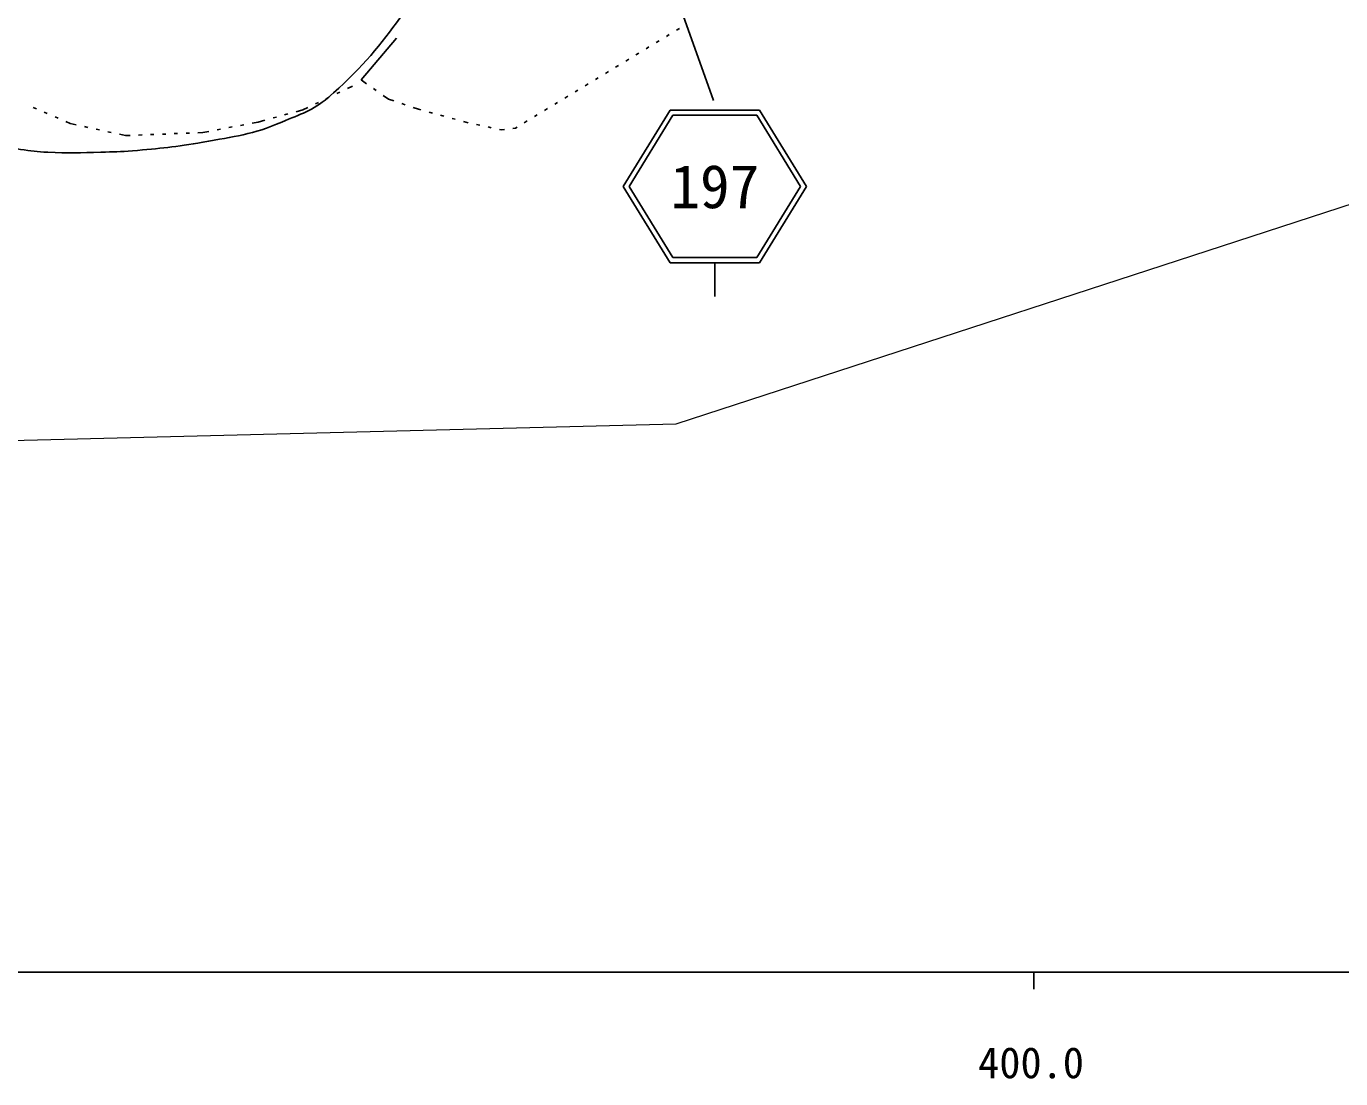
# Model space of a CAD drawing. Units: millimetres, scale not verified. Extents: x 40000 to 680000, y 20000 to 380000.
# Drawn here: x 408631 to 486092, y 198715 to 260763 of the extents above; entities that cross this region are included whole.
import ezdxf
from ezdxf.enums import TextEntityAlignment as Align

# ---------------------------------------------------------------- set-up
doc = ezdxf.new("R2010")
doc.units = ezdxf.units.MM
doc.header["$LTSCALE"] = 1000
for name, color, linetype, lineweight in [('M-BGD', 7, 'Continuous', 25), ('M-STR-HTXT', 7, 'Continuous', 13), ('M-STR-STRC', 7, 'Continuous', 25), ('M-TTL-BAND', 7, 'Continuous', 25)]:
    doc.layers.add(name, color=color, linetype=linetype, lineweight=lineweight)
doc.styles.add('ＭＳ ゴシック', font='')
doc.styles.get('ＭＳ ゴシック').set_extended_font_data('MS Gothic')

msp = doc.modelspace()

# ---------------------------------------------------------------- linework, layer by layer
at = {"layer": 'M-BGD'}
for p, q in [((447123, 260633), (446952, 260530)), ((428369, 257598), (430443, 260061)), ((445328, 259543), (445157, 259439)), ((445927, 259907), (445756, 259803)), ((446525, 260270), (446354, 260166)), ((444132, 258817), (443961, 258713)), ((444730, 259180), (444559, 259076)), ((442935, 258090), (442764, 257986)), ((443534, 258453), (443363, 258349)), ((427564, 257100), (427858, 257241)), ((428682, 257377), (428369, 257598)), ((441739, 257363), (441568, 257259)), ((442337, 257726), (442166, 257623)), ((426302, 256492), (426482, 256579)), ((426933, 256796), (427113, 256883)), ((429253, 256973), (429090, 257088)), ((429975, 256463), (429662, 256684)), ((430289, 256359), (429975, 256463)), ((440542, 256636), (440371, 256532)), ((441140, 257000), (440969, 256896)), ((409046, 255984), (409229, 255904)), ((409687, 255705), (409871, 255625)), ((424528, 255722), (424927, 255830)), ((424927, 255830), (425221, 255972)), ((425672, 256189), (425852, 256276)), ((430953, 256137), (430763, 256201)), ((431741, 255875), (431427, 255979)), ((431888, 255834), (431741, 255875)), ((432563, 255650), (432370, 255702)), ((439345, 255909), (439175, 255806)), ((439944, 256273), (439773, 256169)), ((410329, 255425), (410512, 255345)), ((410971, 255145), (411223, 255035)), ((411223, 255035), (411577, 254957)), ((421253, 254920), (421449, 254957)), ((421940, 255050), (422296, 255117)), ((422296, 255117), (422695, 255225)), ((423177, 255356), (423370, 255408)), ((423853, 255539), (424046, 255592)), ((433238, 255465), (433045, 255517)), ((433913, 255280), (433720, 255333)), ((434542, 255108), (434395, 255148)), ((434668, 255080), (434542, 255108)), ((435352, 254932), (435157, 254975)), ((438149, 255183), (437978, 255079)), ((438747, 255546), (438576, 255442)), ((412065, 254848), (412260, 254805)), ((412749, 254697), (412944, 254654)), ((413432, 254546), (413627, 254502)), ((414115, 254394), (414469, 254316)), ((414469, 254316), (414751, 254327)), ((415251, 254348), (415451, 254356)), ((415950, 254376), (416150, 254384)), ((416650, 254404), (416849, 254412)), ((417349, 254433), (417549, 254441)), ((418048, 254461), (418248, 254469)), ((418748, 254489), (419030, 254501)), ((419030, 254501), (419386, 254568)), ((419877, 254661), (420073, 254698)), ((420565, 254790), (420761, 254828)), ((436036, 254784), (435841, 254826)), ((436651, 254651), (436525, 254678)), ((436806, 254672), (436651, 254651)), ((437456, 254762), (437301, 254741)), ((437551, 254819), (437456, 254762))]:
    msp.add_line(p, q, dxfattribs=at)
msp.add_open_spline([(354820, 253675), (355141, 253866), (355230, 253917), (355499, 254063), (355843, 254249), (356047, 254332), (356397, 254507), (356846, 254731), (357077, 254901), (357543, 255089), (358523, 255484), (359123, 255558), (360126, 255889), (360984, 256173), (361447, 256388), (362315, 256639), (363456, 256969), (364115, 257077), (365278, 257316), (366333, 257533), (366925, 257648), (367988, 257824), (368481, 257906), (368758, 257964), (369258, 257994), (370711, 258080), (371541, 258110), (372983, 257909), (375287, 257588), (376470, 256892), (378740, 256385), (379399, 256238), (379763, 256120), (380434, 256046), (381585, 255919), (382242, 255885), (383397, 255962), (386398, 256162), (388029, 256722), (391017, 257062), (391841, 257156), (392305, 257204), (393134, 257232), (393596, 257247), (393856, 257252), (394319, 257232), (394917, 257205), (395250, 257147), (395843, 257062), (396344, 256990), (396627, 256949), (397113, 256808), (398128, 256516), (398654, 256220), (399653, 255877), (401295, 255313), (402219, 255008), (403886, 254522), (404741, 254273), (405222, 254138), (406088, 253930), (406939, 253725), (407422, 253629), (408289, 253506), (408915, 253418), (409266, 253362), (409898, 253337), (411120, 253288), (411807, 253299), (413030, 253337), (413758, 253360), (414167, 253358), (414893, 253422), (416519, 253564), (417436, 253635), (419042, 253930), (420888, 254268), (421974, 254375), (423698, 255115), (424800, 255588), (425496, 255777), (426408, 256554), (429975, 259595), (431077, 262183), (434011, 265838), (437204, 269816), (438201, 271111), (442071, 276112)], degree=3, knots=[0, 0, 0, 0, 1, 1, 1, 2, 2, 2, 3, 3, 3, 4, 4, 4, 5, 5, 5, 6, 6, 6, 7, 7, 7, 8, 8, 8, 9, 9, 9, 10, 10, 10, 11, 11, 11, 12, 12, 12, 13, 13, 13, 14, 14, 14, 15, 15, 15, 16, 16, 16, 17, 17, 17, 18, 18, 18, 19, 19, 19, 20, 20, 20, 21, 21, 21, 22, 22, 22, 23, 23, 23, 24, 24, 24, 25, 25, 25, 26, 26, 26, 27, 27, 27, 28, 28, 28, 29, 29, 29, 29], dxfattribs=at)
at = {"layer": 'M-STR-HTXT'}
for p, q in [((446928, 237331), (499149, 254338)), ((319931, 234137), (446928, 237331))]:
    msp.add_line(p, q, dxfattribs=at)
at = {"layer": 'M-STR-STRC'}
for p, q in [((440395, 280867), (449130, 256394)), ((446572, 255822), (443808, 251322)), ((446572, 255822), (451844, 255822)), ((454608, 251322), (451844, 255822)), ((446739, 255522), (444160, 251322)), ((446739, 255522), (451676, 255522)), ((454256, 251322), (451676, 255522)), ((443808, 251322), (446572, 246822)), ((444160, 251322), (446739, 247122)), ((451676, 247122), (454256, 251322)), ((451844, 246822), (454608, 251322)), ((446739, 247122), (451676, 247122)), ((446572, 246822), (451844, 246822)), ((449208, 246822), (449208, 244822))]:
    msp.add_line(p, q, dxfattribs=at)
at = {"layer": 'M-TTL-BAND'}
for p, q in [((40000, 205000), (579000, 205000)), ((468000, 205000), (468000, 204000))]:
    msp.add_line(p, q, dxfattribs=at)

# ---------------------------------------------------------------- texts
at = {"layer": 'M-STR-STRC', "style": 'ＭＳ ゴシック'}
msp.add_text('197', height=2566, dxfattribs=at).set_placement((449208, 251322), align=Align.MIDDLE_CENTER)
at = {"layer": 'M-TTL-BAND', "style": 'ＭＳ ゴシック'}
msp.add_text('400.0', height=1833, dxfattribs=at).set_placement((467844, 198195), align=Align.BOTTOM_CENTER)

doc.saveas('drawing.dxf')
